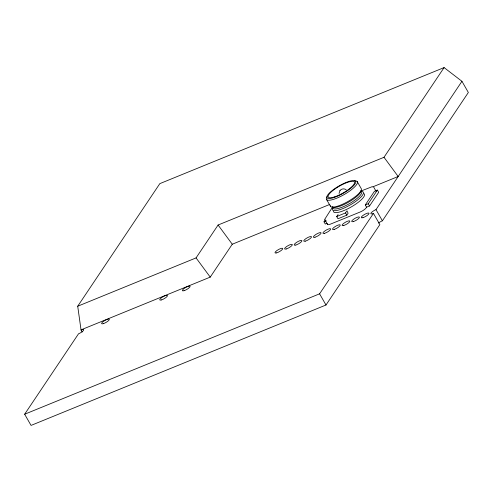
<?xml version="1.0" encoding="UTF-8"?>
<svg xmlns="http://www.w3.org/2000/svg" width="493" height="493" viewBox="0 0 493 493"><rect width="100%" height="100%" fill="white"/><g stroke="black" fill="none" stroke-linecap="round" stroke-linejoin="round"><path stroke-width="0.74" d="M338.075 214.578L336.694 216.526L337.976 218.763L346.825 215.151L348.095 213.253L346.967 210.788L345.544 212.914L336.694 216.526M82.189 331.999L81.055 330.027L77.715 306.227L159.831 183.63L444.088 67.584L461.947 81.296L468.35 92.481L382.395 220.802A4.443 1.146 -29.8 0 0 378.569 223.052M461.947 81.296L375.993 209.617A4.443 1.146 -29.8 0 0 371.032 213.019A4.443 1.146 -29.8 0 0 373.447 213.407L379.856 224.592L325.99 305.007L31.053 425.416L24.65 414.231L78.516 333.816A4.443 1.146 -29.8 0 0 83.471 330.415A4.443 1.146 -29.8 0 0 81.055 330.027M77.715 306.227L196.06 257.907L218.091 225.018L384.004 157.285L444.088 67.584M81.209 329.792L210.234 277.115L232.265 244.232L329.817 204.404M332.621 206.961L324.696 219.373M327.062 223.317L325.294 224.038L324.012 221.801L325.257 219.94M366.582 207.177L365.301 204.94L374.452 191.284L377.398 190.076L378.679 192.313L369.534 205.975L366.582 207.177L366.071 207.941A5.337 1.374 -29.8 0 1 360.124 212.021L330.63 224.062A5.337 1.374 -29.8 0 1 327.537 223.964M365.301 204.94L368.253 203.738L377.398 190.076M24.65 414.231L319.587 293.822L373.447 213.407M340.028 190.501L339.036 193.459M339.93 190.618C341.329 188.69 344.336 188.271 346.197 189.793M361.141 190.976L372.172 186.681M372.542 186.958L398.178 176.494L384.004 157.285M324.012 221.801L326.372 220.839M218.091 225.018L232.265 244.232M196.06 257.907L210.234 277.115M373.676 187.094L376.067 191.266M375.993 209.617L382.395 220.802M357.209 181.572L361.141 188.437A17.773 4.566 -29.8 0 1 347.46 201.773A17.773 4.566 -29.8 0 1 330.248 205.686M368.253 203.738L369.534 205.975M345.544 212.914L346.825 215.151M326.606 199.585L330.532 206.444M324.832 219.718L327.562 224.488M319.587 293.822L325.99 305.007M364.013 193.687A17.785 4.573 -29.8 0 1 351.299 206.906A17.785 4.573 -29.8 0 1 333.404 211.238M361.252 191.339A17.773 4.566 -29.8 0 1 349.512 205.347A17.773 4.566 -29.8 0 1 333.151 207.035M360.925 190.809A16.528 4.252 -29.8 0 1 347.947 202.512A16.528 4.252 -29.8 0 1 332.202 206.857M361.517 191.598A16.528 4.252 -29.8 0 1 348.797 204.003A16.528 4.252 -29.8 0 1 332.793 207.645M354.251 180.937A17.773 4.566 -29.8 0 1 344.428 194.396A17.773 4.566 -29.8 0 1 327.167 196.596M286.273 248.953A4.443 1.146 -29.8 0 0 292.343 244.787A4.443 1.146 -29.8 0 0 286.747 246.457A4.443 1.146 -29.8 0 0 286.273 248.953M276.684 252.866A4.443 1.146 -29.8 0 0 282.754 248.7A4.443 1.146 -29.8 0 0 277.158 250.37A4.443 1.146 -29.8 0 0 276.684 252.866M353.37 221.56A4.443 1.146 -29.8 0 0 359.44 217.395A4.443 1.146 -29.8 0 0 353.845 219.065A4.443 1.146 -29.8 0 0 353.37 221.56M343.781 225.474A4.443 1.146 -29.8 0 0 349.857 221.308A4.443 1.146 -29.8 0 0 344.256 222.978A4.443 1.146 -29.8 0 0 343.781 225.474M334.199 229.387A4.443 1.146 -29.8 0 0 340.269 225.221A4.443 1.146 -29.8 0 0 334.673 226.891A4.443 1.146 -29.8 0 0 334.199 229.387M324.61 233.3A4.443 1.146 -29.8 0 0 330.686 229.134A4.443 1.146 -29.8 0 0 325.084 230.804A4.443 1.146 -29.8 0 0 324.61 233.3M315.027 237.213A4.443 1.146 -29.8 0 0 321.097 233.047A4.443 1.146 -29.8 0 0 315.502 234.717A4.443 1.146 -29.8 0 0 315.027 237.213M305.438 241.126A4.443 1.146 -29.8 0 0 311.514 236.96A4.443 1.146 -29.8 0 0 305.913 238.63A4.443 1.146 -29.8 0 0 305.438 241.126M362.953 217.647A4.443 1.146 -29.8 0 0 369.023 213.481A4.443 1.146 -29.8 0 0 363.427 215.145A4.443 1.146 -29.8 0 0 362.953 217.647M295.855 245.039A4.443 1.146 -29.8 0 0 301.926 240.874A4.443 1.146 -29.8 0 0 296.33 242.544A4.443 1.146 -29.8 0 0 295.855 245.039M184.018 290.697A4.443 1.146 -29.8 0 0 190.095 286.532A4.443 1.146 -29.8 0 0 184.493 288.202A4.443 1.146 -29.8 0 0 184.018 290.697M161.414 299.929A4.443 1.146 -29.8 0 0 167.484 295.763A4.443 1.146 -29.8 0 0 161.889 297.427A4.443 1.146 -29.8 0 0 161.414 299.929M103.259 323.667A4.443 1.146 -29.8 0 0 109.335 319.501A4.443 1.146 -29.8 0 0 103.733 321.171A4.443 1.146 -29.8 0 0 103.259 323.667M334.876 196.775A15.117 3.889 -29.8 0 0 354.566 182.521A15.117 3.889 -29.8 0 0 334.482 189.312A15.117 3.889 -29.8 0 0 334.876 196.775M334.279 197.453A16.528 4.252 -29.8 0 0 355.804 181.862A16.528 4.252 -29.8 0 0 333.847 189.287A16.528 4.252 -29.8 0 0 334.279 197.453"/></g></svg>
